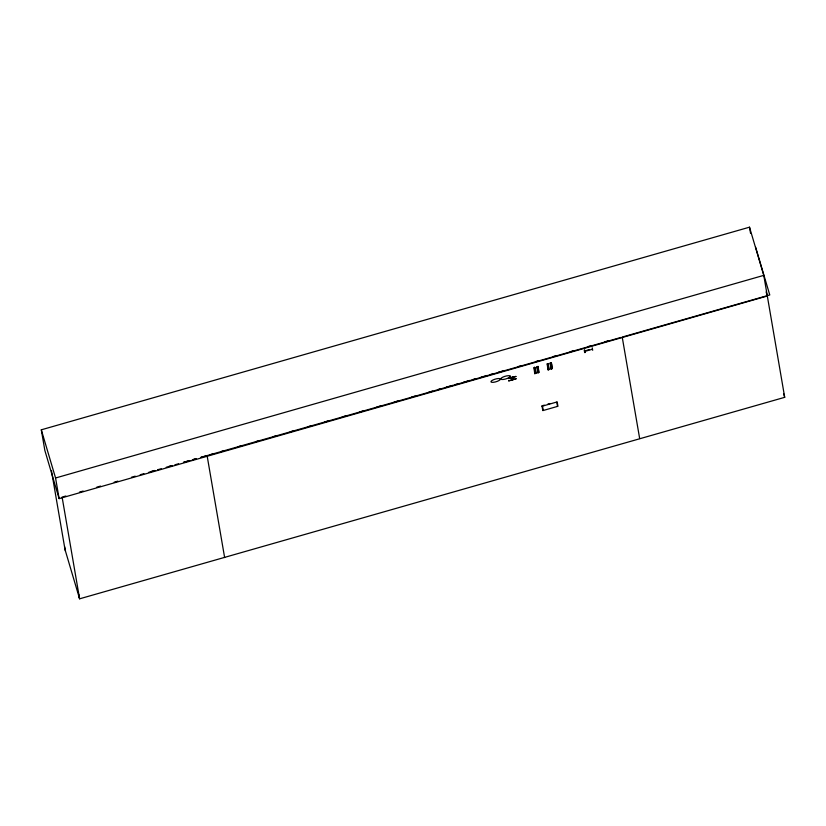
<?xml version="1.0" encoding="UTF-8"?>
<svg xmlns="http://www.w3.org/2000/svg" width="826" height="826" viewBox="0 0 826 826"><rect width="100%" height="100%" fill="white"/><g stroke="black" fill="none" stroke-linecap="round" stroke-linejoin="round"><path stroke-width="1.24" d="M500.401 379.062L500.38 379.082A4.904 1.373 -16.5 0 1 493.494 382.293A4.904 1.373 -16.5 0 1 493.091 379.929A4.904 1.373 -16.5 0 1 500.35 379.093L500.422 378.979M511.304 377.802L511.686 379.96M512.017 379.836L511.645 377.616L512.11 379.888M584.632 350.296L585.097 352.526L584.601 349.945M584.694 352.588L584.323 350.4L585.097 352.526M534.05 367.684C536.043 386.392 533.152 354.633 535.042 373.445M538.376 372.671L537.809 372.836L537.21 366.63M537.489 366.723L538.294 372.712L537.282 366.61M537.943 366.424L538.738 372.402M535.981 373.352L534.897 367.271L536.074 373.311M548.175 369.687L547.38 363.708M550.292 363.058C553.234 382.159 548.402 350.141 551.014 369.057M551.148 362.645C550.508 371.845 554.298 369.914 551.221 362.624M547.659 363.801L548.505 369.79L547.452 363.688M511.903 378.721L512.75 378.473M512.75 378.659L512.017 378.886M584.901 351.401L592.366 349.243M510.2 376.253A4.904 1.373 -16.5 0 0 502.941 377.09A4.904 1.373 -16.5 0 0 503.344 379.454A4.904 1.373 -16.5 0 0 510.2 376.253L510.261 376.129M766.115 291.919L767.323 295.997L59.121 498.625L44.852 450.438L41.3 429.809L749.502 227.181L763.771 275.368L784.7 397.327L79.606 598.819L65.037 549.631L51.47 470.779M59.121 498.625L55.569 477.996L763.771 275.368M65.822 496.023L62.105 497.087L79.606 598.819L78.738 594.421M79.451 492.12L83.178 491.057M96.807 487.154L100.524 486.091M114.153 482.188L117.87 481.124M131.499 477.232L135.216 476.168M140.172 474.743L143.889 473.68M148.845 472.265L155.04 470.49L151.323 471.522M157.529 469.787L161.246 468.724M166.202 467.299L172.397 465.534L168.669 466.566M174.875 464.821L178.592 463.758M189.743 460.567L183.548 462.333L189.743 460.557M209.567 454.889L213.284 453.825M220.718 451.698L224.435 450.635M238.064 446.742L241.781 445.679M255.41 441.776L259.127 440.712M272.766 436.809L276.483 435.746M290.112 431.853L293.829 430.79M307.458 426.887L311.175 425.824M324.804 421.921L328.521 420.857M342.15 416.954L345.867 415.891M359.496 411.998L363.213 410.935M376.842 407.032L380.559 405.969M394.188 402.066L397.905 401.002M411.534 397.11L415.251 396.046M428.88 392.144L432.597 391.08M437.553 389.665L441.27 388.602M446.226 387.177L452.421 385.412M454.899 384.699L458.616 383.636M463.582 382.221L469.777 380.445M472.255 379.733L475.972 378.669M480.928 377.255L487.123 375.479M489.601 374.777L493.318 373.713M498.274 372.289L504.469 370.523M518.098 366.62L521.815 365.557M535.444 361.654L539.161 360.59M552.79 356.687L556.507 355.624M570.136 351.731L573.853 350.668M587.482 346.765L591.199 345.702M604.828 341.799L608.545 340.735M620.976 337.431L200.894 457.367L207.089 455.601L224.631 557.571M592.211 347.798L592.686 350.286M586.759 350.317L589.114 349.646M510.416 377.637L512.574 377.038M515.909 376.377L508.341 378.545L515.93 376.501M512.667 378.504L512.099 378.845M508.775 380.951L516.302 378.69L508.723 380.765M544.293 405.163L541.97 405.824L542.837 410.605L557.932 406.278L557.189 401.911L542.093 406.227M547.772 404.162L550.095 403.501M512.998 379.557L512.616 377.379L512.832 379.248M551.5 368.933L550.705 362.944M548.712 369.707L548.113 363.492L549.197 369.573M547.184 363.925L547.979 369.914M538.015 366.403L539.027 372.505M536.983 366.847L537.809 372.836M755.614 247.17L769.77 294.954L622.215 337.08L639.665 438.575M783.616 393.682L784.7 397.327M542.414 405.824L543.24 410.357M41.3 429.809L55.569 477.996M64.583 546.636L65.45 551.035M749.502 227.181L750.545 233.252M556.786 402.148L557.498 406.278M534.453 367.58L535.248 373.558M195.938 458.791L192.221 459.855L195.938 458.781M512.967 377.306L513.359 379.506L512.967 377.306"/></g></svg>
